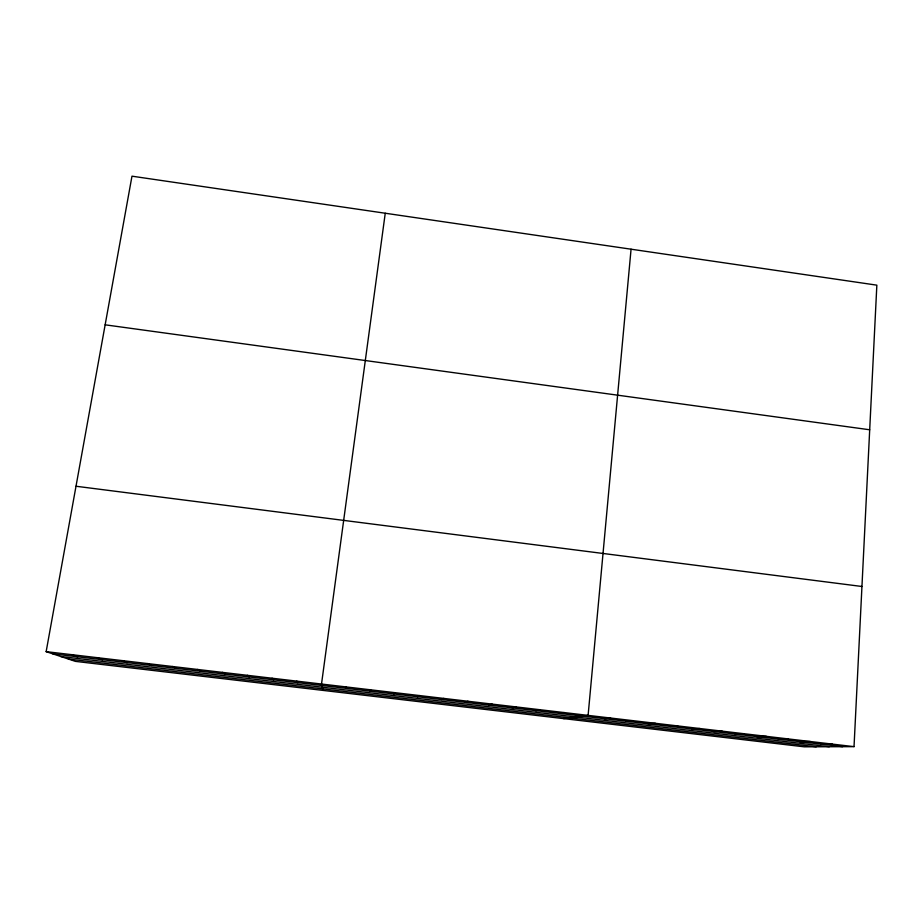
<?xml version="1.0" encoding="UTF-8"?>
<svg xmlns="http://www.w3.org/2000/svg" width="923" height="923" viewBox="0 0 923 923"><rect width="100%" height="100%" fill="white"/><g stroke="black" fill="none" stroke-linecap="round" stroke-linejoin="round"><path stroke-width="1.38" d="M854.029 746.649L876.85 285.161L131.977 176.178L46.15 651.65L75.421 661.376L804.221 746.822L854.029 746.649L46.15 651.65M631.067 249.198L588.101 715.383L563.561 718.602M385.249 213.236L321.516 684.024L323.05 690.404M345.894 688.316L346.102 686.92M369.858 691.131L370.631 689.804M393.752 693.946L395.079 692.677M417.577 696.738L419.446 695.55M441.332 699.53L443.755 698.399M465.03 702.322L467.984 701.249M488.648 705.091L492.155 704.099M512.207 707.86L516.245 706.926M535.698 710.618L540.267 709.752M559.119 713.375L564.218 712.568M604.461 718.705L610.599 718.025M626.405 721.278L633.028 720.667M648.281 723.851L655.399 723.297M670.11 726.413L677.713 725.916M691.869 728.974L699.957 728.535M713.571 731.524L722.144 731.143M735.227 734.073L744.273 733.739M756.814 736.612L766.344 736.335M778.354 739.138L788.357 738.931M799.826 741.665L810.302 741.515M821.251 744.18L832.2 744.088M52.888 653.888L842.607 746.684M60.745 656.495L829.269 746.73M68.394 659.045L816.232 746.776M76.009 486.248L861.944 586.486M105.141 324.815L869.697 429.783M71.556 654.626L77.694 656.795M96.892 657.614L102.43 659.703M122.148 660.58L127.097 662.61M147.322 663.545L151.695 665.495M172.428 666.498L176.212 668.379M197.464 669.44L200.66 671.252M222.42 672.371L225.05 674.113M247.306 675.301L249.36 676.974M272.112 678.22L273.6 679.824M296.848 681.128L297.771 682.662"/></g></svg>
